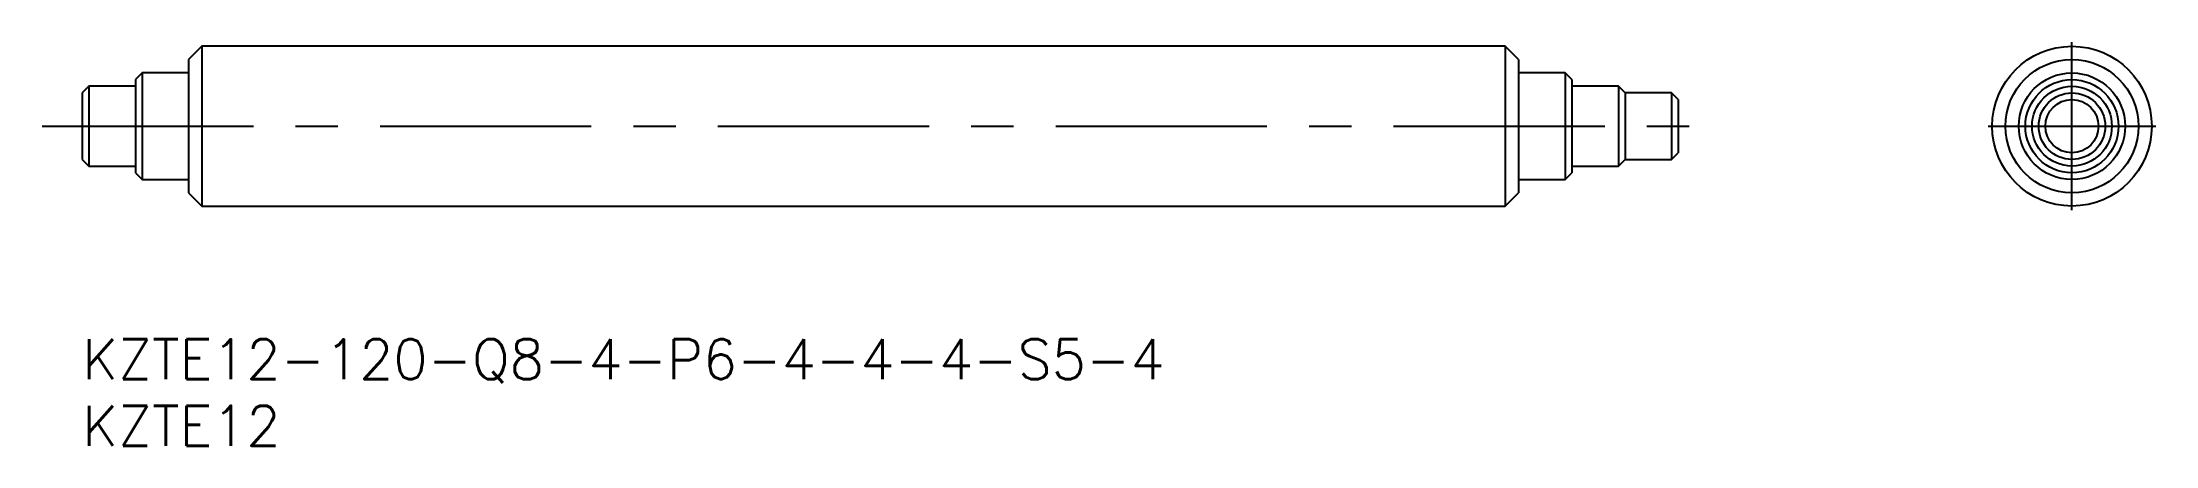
# Model space of a CAD drawing. Extents: x -3 to 156, y -8 to 22.
import ezdxf

# ---------------------------------------------------------------- set-up
doc = ezdxf.new("R2010")
doc.units = 0
doc.header["$LTSCALE"] = 0.5
doc.linetypes.add('CENTER', pattern=[50.8, 31.75, -6.35, 6.35, -6.35])
for name, color, linetype in [('MSM_CENTER', 1, 'CENTER'), ('MSM_CONTINUOUS', 7, 'CONTINUOUS'), ('MSM_PART_NUMBER', 7, 'CONTINUOUS')]:
    doc.layers.add(name, color=color, linetype=linetype)
doc.styles.get("Standard").update_dxf_attribs({"font": 'txt.shx', "height": 3, "bigfont": 'bigfont.shx'})

msp = doc.modelspace()

# ---------------------------------------------------------------- linework, layer by layer
at = {"layer": 'MSM_CENTER'}
for p, q in [((149.6, 9.7), (149.6, 22.3)), ((-3, 16), (123, 16)), ((143.3, 16), (155.9, 16))]:
    msp.add_line(p, q, dxfattribs=at)
at = {"layer": 'MSM_CONTINUOUS'}
for p, q in [((9, 22), (8, 21)), ((8, 21), (8, 11)), ((107, 22), (9, 22)), ((9, 22), (9, 10)), ((108, 21), (107, 22)), ((107, 22), (107, 10)), ((108, 21), (108, 11)), ((4.5, 20), (4, 19.5)), ((4, 19.5), (4, 12.5)), ((8, 20), (4.5, 20)), ((4.5, 20), (4.5, 12)), ((111.5, 20), (108, 20)), ((112, 19.5), (111.5, 20)), ((111.5, 20), (111.5, 12)), ((112, 19.5), (112, 12.5)), ((0.5, 19), (0, 18.5)), ((0, 18.5), (0, 13.5)), ((4, 19), (0.5, 19)), ((0.5, 19), (0.5, 13)), ((115.5, 19), (112, 19)), ((116, 18.5), (115.5, 19)), ((115.5, 19), (115.5, 13)), ((119.5, 18.5), (116, 18.5)), ((116, 18.5), (116, 13.5)), ((120, 18), (119.5, 18.5)), ((119.5, 18.5), (119.5, 13.5)), ((120, 18), (120, 14)), ((0, 13.5), (0.5, 13)), ((0.5, 13), (4, 13)), ((112, 13), (115.5, 13)), ((115.5, 13), (116, 13.5)), ((116, 13.5), (119.5, 13.5)), ((119.5, 13.5), (120, 14)), ((4, 12.5), (4.5, 12)), ((4.5, 12), (8, 12)), ((108, 12), (111.5, 12)), ((111.5, 12), (112, 12.5)), ((8, 11), (9, 10)), ((9, 10), (107, 10)), ((107, 10), (108, 11))]:
    msp.add_line(p, q, dxfattribs=at)
for radius in [6, 5, 4, 3.5, 3, 2.5, 2]:
    msp.add_circle((149.6, 16), radius, dxfattribs=at)

# ---------------------------------------------------------------- texts
at = {"layer": 'MSM_PART_NUMBER'}
for s, p in [('KZTE12-120-Q8-4-P6-4-4-4-S5-4', (0, -3)), ('KZTE12', (0, -8))]:
    msp.add_text(s, height=3, dxfattribs=at).set_placement(p)

doc.saveas('drawing.dxf')
